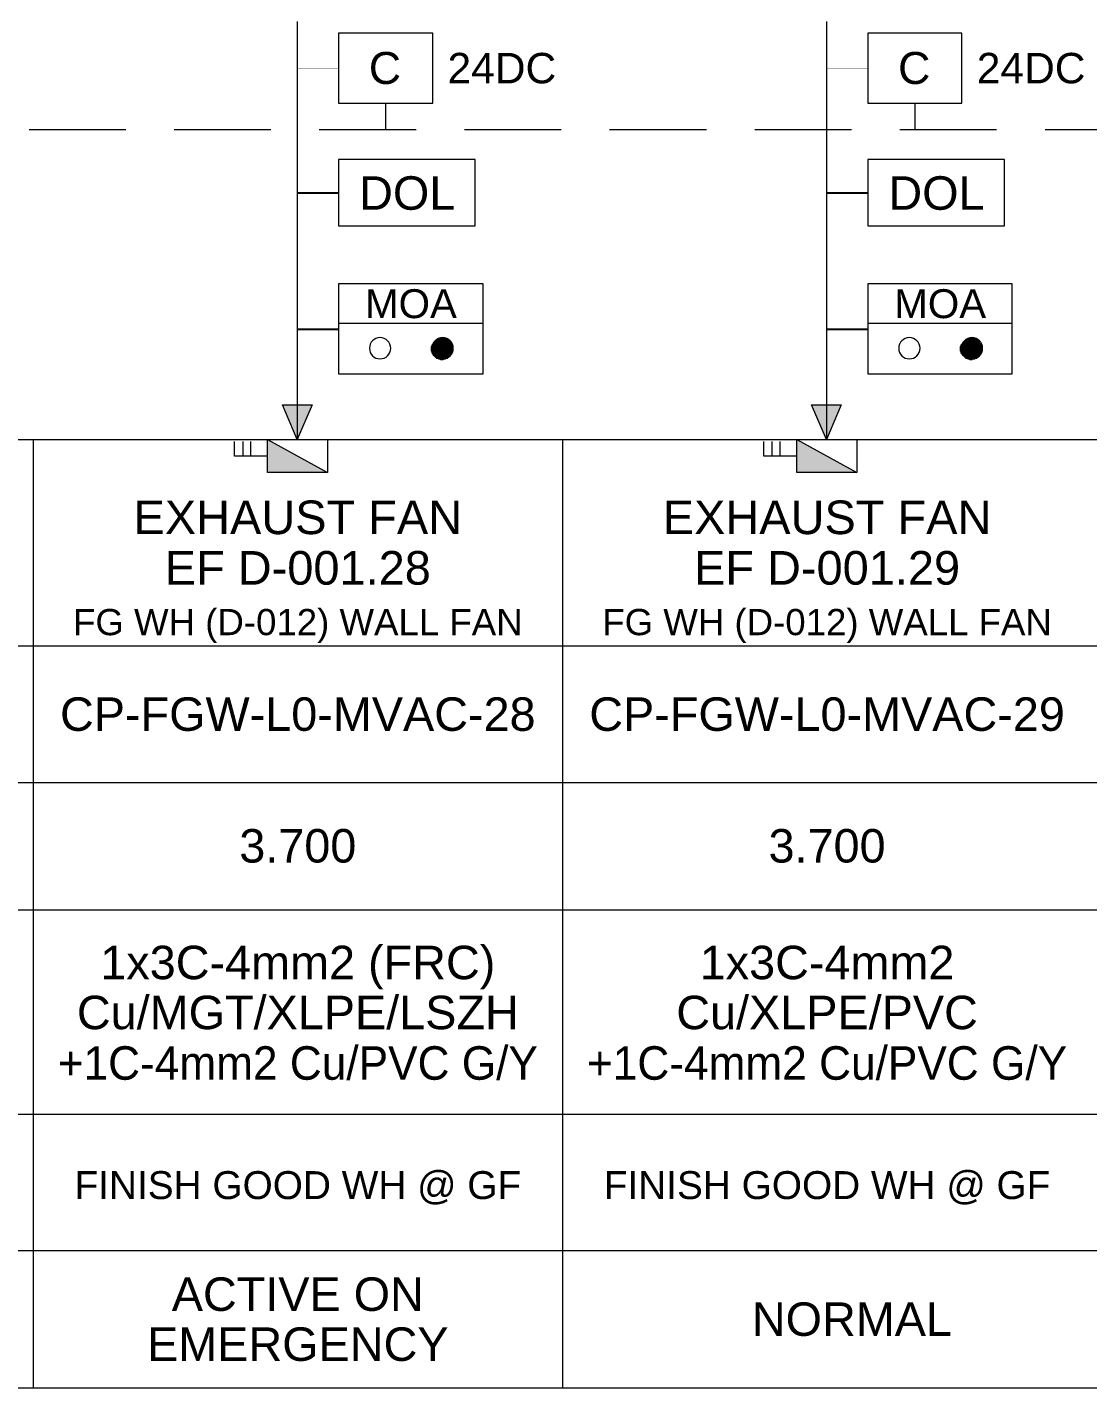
# Model space of a CAD drawing. Header units: millimetres. Extents: x -33055 to 42243, y -56860 to 24450.
# Drawn here: x 10946 to 17906, y -16441 to -7512 of the extents above; entities that cross this region are included whole.
import ezdxf
from ezdxf.enums import TextEntityAlignment as Align

# ---------------------------------------------------------------- set-up
doc = ezdxf.new("R2010")
doc.units = ezdxf.units.MM
for name, color, linetype in [('A-PATT-CONC', 7, 'Continuous'), ('E-CTRL', 7, 'Continuous'), ('E-LEADER', 7, 'Continuous'), ('E-SLD', 7, 'Continuous'), ('E-TABLE', 7, 'Continuous'), ('E-TEXT', 7, 'Continuous')]:
    doc.layers.add(name, color=color, linetype=linetype)
doc.styles.add('ARIAL', font='arial.ttf')

msp = doc.modelspace()

# ---------------------------------------------------------------- hatches: boundary and pattern name
at = {"layer": 'A-PATT-CONC'}
h = msp.add_hatch(color=7, dxfattribs=at)
h.dxf.hatch_style = 1
h.paths.add_polyline_path([(12523.3, -10217.8), (12917, -10433.7), (12523.3, -10433.7), (12523.3, -10217.8)])
h = msp.add_hatch(color=7, dxfattribs=at)
h.dxf.hatch_style = 1
h.paths.add_polyline_path([(15996.4, -10217.8), (16390.1, -10433.7), (15996.4, -10433.7), (15996.4, -10217.8)])
at = {"layer": 'E-SLD'}
h = msp.add_hatch(color=7, dxfattribs=at)
h.dxf.hatch_style = 1
h.paths.add_polyline_path([(13683.3, -9553.1), (13653.6, -9553.1), (13691.7, -9557.4), (13683.3, -9553.1)])
h.paths.add_polyline_path([(13653.6, -9553.1), (13691.7, -9557.4), (13645.2, -9557.4), (13653.6, -9553.1)])
h = msp.add_hatch(color=7, dxfattribs=at)
h.dxf.hatch_style = 1
h.paths.add_polyline_path([(13674.8, -9553.1), (13657.9, -9553.1), (13683.3, -9553.1), (13674.8, -9553.1)])
h.paths.add_polyline_path([(13657.9, -9553.1), (13683.3, -9553.1), (13653.6, -9553.1), (13657.9, -9553.1)])
h = msp.add_hatch(color=7, dxfattribs=at)
h.dxf.hatch_style = 1
h.paths.add_polyline_path([(13670.6, -9553.1), (13674.8, -9553.1), (13657.9, -9553.1), (13670.6, -9553.1)])
h = msp.add_hatch(color=7, dxfattribs=at)
h.dxf.hatch_style = 1
h.paths.add_polyline_path([(17156.4, -9553.1), (17126.7, -9553.1), (17164.8, -9557.4), (17156.4, -9553.1)])
h.paths.add_polyline_path([(17126.7, -9553.1), (17164.8, -9557.4), (17118.3, -9557.4), (17126.7, -9553.1)])
h = msp.add_hatch(color=7, dxfattribs=at)
h.dxf.hatch_style = 1
h.paths.add_polyline_path([(17147.9, -9553.1), (17131, -9553.1), (17156.4, -9553.1), (17147.9, -9553.1)])
h.paths.add_polyline_path([(17131, -9553.1), (17156.4, -9553.1), (17126.7, -9553.1), (17131, -9553.1)])
h = msp.add_hatch(color=7, dxfattribs=at)
h.dxf.hatch_style = 1
h.paths.add_polyline_path([(17143.7, -9553.1), (17147.9, -9553.1), (17131, -9553.1), (17143.7, -9553.1)])
h = msp.add_hatch(color=7, dxfattribs=at)
h.dxf.hatch_style = 1
h.paths.add_polyline_path([(13734.1, -9603.9), (13602.8, -9603.9), (13738.3, -9608.2), (13734.1, -9603.9)])
h.paths.add_polyline_path([(13602.8, -9603.9), (13738.3, -9608.2), (13598.6, -9608.2), (13602.8, -9603.9)])
h = msp.add_hatch(color=7, dxfattribs=at)
h.dxf.hatch_style = 1
h.paths.add_polyline_path([(13738.3, -9608.2), (13598.6, -9608.2), (13738.3, -9616.6), (13738.3, -9608.2)])
h.paths.add_polyline_path([(13598.6, -9608.2), (13738.3, -9616.6), (13598.6, -9616.6), (13598.6, -9608.2)])
h = msp.add_hatch(color=7, dxfattribs=at)
h.dxf.hatch_style = 1
h.paths.add_polyline_path([(13738.3, -9616.6), (13598.6, -9616.6), (13738.3, -9620.9), (13738.3, -9616.6)])
h.paths.add_polyline_path([(13598.6, -9616.6), (13738.3, -9620.9), (13598.6, -9620.9), (13598.6, -9616.6)])
h = msp.add_hatch(color=7, dxfattribs=at)
h.dxf.hatch_style = 1
h.paths.add_polyline_path([(13738.3, -9620.9), (13598.6, -9620.9), (13738.3, -9629.3), (13738.3, -9620.9)])
h.paths.add_polyline_path([(13598.6, -9620.9), (13738.3, -9629.3), (13598.6, -9629.3), (13598.6, -9620.9)])
h = msp.add_hatch(color=7, dxfattribs=at)
h.dxf.hatch_style = 1
h.paths.add_polyline_path([(13738.3, -9629.3), (13598.6, -9629.3), (13738.3, -9637.8), (13738.3, -9629.3)])
h.paths.add_polyline_path([(13598.6, -9629.3), (13738.3, -9637.8), (13598.6, -9637.8), (13598.6, -9629.3)])
h = msp.add_hatch(color=7, dxfattribs=at)
h.dxf.hatch_style = 1
h.paths.add_polyline_path([(13738.3, -9637.8), (13598.6, -9637.8), (13734.1, -9642), (13738.3, -9637.8)])
h.paths.add_polyline_path([(13598.6, -9637.8), (13734.1, -9642), (13602.8, -9642), (13598.6, -9637.8)])
h = msp.add_hatch(color=7, dxfattribs=at)
h.dxf.hatch_style = 1
h.paths.add_polyline_path([(13729.8, -9591.2), (13607.1, -9591.2), (13734.1, -9595.5), (13729.8, -9591.2)])
h.paths.add_polyline_path([(13607.1, -9591.2), (13734.1, -9595.5), (13602.8, -9595.5), (13607.1, -9591.2)])
h = msp.add_hatch(color=7, dxfattribs=at)
h.dxf.hatch_style = 1
h.paths.add_polyline_path([(13734.1, -9595.5), (13602.8, -9595.5), (13734.1, -9603.9), (13734.1, -9595.5)])
h.paths.add_polyline_path([(13602.8, -9595.5), (13734.1, -9603.9), (13602.8, -9603.9), (13602.8, -9595.5)])
h = msp.add_hatch(color=7, dxfattribs=at)
h.dxf.hatch_style = 1
h.paths.add_polyline_path([(13734.1, -9642), (13602.8, -9642), (13734.1, -9650.5), (13734.1, -9642)])
h.paths.add_polyline_path([(13602.8, -9642), (13734.1, -9650.5), (13602.8, -9650.5), (13602.8, -9642)])
h = msp.add_hatch(color=7, dxfattribs=at)
h.dxf.hatch_style = 1
h.paths.add_polyline_path([(13725.6, -9587), (13611.3, -9587), (13729.8, -9591.2), (13725.6, -9587)])
h.paths.add_polyline_path([(13611.3, -9587), (13729.8, -9591.2), (13607.1, -9591.2), (13611.3, -9587)])
h = msp.add_hatch(color=7, dxfattribs=at)
h.dxf.hatch_style = 1
h.paths.add_polyline_path([(13721.4, -9578.5), (13615.5, -9578.5), (13725.6, -9587), (13721.4, -9578.5)])
h.paths.add_polyline_path([(13615.5, -9578.5), (13725.6, -9587), (13611.3, -9587), (13615.5, -9578.5)])
h = msp.add_hatch(color=7, dxfattribs=at)
h.dxf.hatch_style = 1
h.paths.add_polyline_path([(13721.4, -9574.3), (13619.8, -9574.3), (13721.4, -9578.5), (13721.4, -9574.3)])
h.paths.add_polyline_path([(13619.8, -9574.3), (13721.4, -9578.5), (13615.5, -9578.5), (13619.8, -9574.3)])
h = msp.add_hatch(color=7, dxfattribs=at)
h.dxf.hatch_style = 1
h.paths.add_polyline_path([(13712.9, -9570.1), (13624, -9570.1), (13721.4, -9574.3), (13712.9, -9570.1)])
h.paths.add_polyline_path([(13624, -9570.1), (13721.4, -9574.3), (13619.8, -9574.3), (13624, -9570.1)])
h = msp.add_hatch(color=7, dxfattribs=at)
h.dxf.hatch_style = 1
h.paths.add_polyline_path([(13708.7, -9565.8), (13628.2, -9565.8), (13712.9, -9570.1), (13708.7, -9565.8)])
h.paths.add_polyline_path([(13628.2, -9565.8), (13712.9, -9570.1), (13624, -9570.1), (13628.2, -9565.8)])
h = msp.add_hatch(color=7, dxfattribs=at)
h.dxf.hatch_style = 1
h.paths.add_polyline_path([(13704.4, -9561.6), (13632.5, -9561.6), (13708.7, -9565.8), (13704.4, -9561.6)])
h.paths.add_polyline_path([(13632.5, -9561.6), (13708.7, -9565.8), (13628.2, -9565.8), (13632.5, -9561.6)])
h = msp.add_hatch(color=7, dxfattribs=at)
h.dxf.hatch_style = 1
h.paths.add_polyline_path([(13696, -9557.4), (13640.9, -9557.4), (13704.4, -9561.6), (13696, -9557.4)])
h.paths.add_polyline_path([(13640.9, -9557.4), (13704.4, -9561.6), (13632.5, -9561.6), (13640.9, -9557.4)])
h = msp.add_hatch(color=7, dxfattribs=at)
h.dxf.hatch_style = 1
h.paths.add_polyline_path([(13691.7, -9557.4), (13645.2, -9557.4), (13696, -9557.4), (13691.7, -9557.4)])
h.paths.add_polyline_path([(13645.2, -9557.4), (13696, -9557.4), (13640.9, -9557.4), (13645.2, -9557.4)])
h = msp.add_hatch(color=7, dxfattribs=at)
h.dxf.hatch_style = 1
h.paths.add_polyline_path([(17207.2, -9603.9), (17075.9, -9603.9), (17211.4, -9608.2), (17207.2, -9603.9)])
h.paths.add_polyline_path([(17075.9, -9603.9), (17211.4, -9608.2), (17071.7, -9608.2), (17075.9, -9603.9)])
h = msp.add_hatch(color=7, dxfattribs=at)
h.dxf.hatch_style = 1
h.paths.add_polyline_path([(17211.4, -9608.2), (17071.7, -9608.2), (17211.4, -9616.6), (17211.4, -9608.2)])
h.paths.add_polyline_path([(17071.7, -9608.2), (17211.4, -9616.6), (17071.7, -9616.6), (17071.7, -9608.2)])
h = msp.add_hatch(color=7, dxfattribs=at)
h.dxf.hatch_style = 1
h.paths.add_polyline_path([(17211.4, -9616.6), (17071.7, -9616.6), (17211.4, -9620.9), (17211.4, -9616.6)])
h.paths.add_polyline_path([(17071.7, -9616.6), (17211.4, -9620.9), (17071.7, -9620.9), (17071.7, -9616.6)])
h = msp.add_hatch(color=7, dxfattribs=at)
h.dxf.hatch_style = 1
h.paths.add_polyline_path([(17211.4, -9620.9), (17071.7, -9620.9), (17211.4, -9629.3), (17211.4, -9620.9)])
h.paths.add_polyline_path([(17071.7, -9620.9), (17211.4, -9629.3), (17071.7, -9629.3), (17071.7, -9620.9)])
h = msp.add_hatch(color=7, dxfattribs=at)
h.dxf.hatch_style = 1
h.paths.add_polyline_path([(17211.4, -9629.3), (17071.7, -9629.3), (17211.4, -9637.8), (17211.4, -9629.3)])
h.paths.add_polyline_path([(17071.7, -9629.3), (17211.4, -9637.8), (17071.7, -9637.8), (17071.7, -9629.3)])
h = msp.add_hatch(color=7, dxfattribs=at)
h.dxf.hatch_style = 1
h.paths.add_polyline_path([(17211.4, -9637.8), (17071.7, -9637.8), (17207.2, -9642), (17211.4, -9637.8)])
h.paths.add_polyline_path([(17071.7, -9637.8), (17207.2, -9642), (17075.9, -9642), (17071.7, -9637.8)])
h = msp.add_hatch(color=7, dxfattribs=at)
h.dxf.hatch_style = 1
h.paths.add_polyline_path([(17202.9, -9591.2), (17080.2, -9591.2), (17207.2, -9595.5), (17202.9, -9591.2)])
h.paths.add_polyline_path([(17080.2, -9591.2), (17207.2, -9595.5), (17075.9, -9595.5), (17080.2, -9591.2)])
h = msp.add_hatch(color=7, dxfattribs=at)
h.dxf.hatch_style = 1
h.paths.add_polyline_path([(17207.2, -9595.5), (17075.9, -9595.5), (17207.2, -9603.9), (17207.2, -9595.5)])
h.paths.add_polyline_path([(17075.9, -9595.5), (17207.2, -9603.9), (17075.9, -9603.9), (17075.9, -9595.5)])
h = msp.add_hatch(color=7, dxfattribs=at)
h.dxf.hatch_style = 1
h.paths.add_polyline_path([(17207.2, -9642), (17075.9, -9642), (17207.2, -9650.5), (17207.2, -9642)])
h.paths.add_polyline_path([(17075.9, -9642), (17207.2, -9650.5), (17075.9, -9650.5), (17075.9, -9642)])
h = msp.add_hatch(color=7, dxfattribs=at)
h.dxf.hatch_style = 1
h.paths.add_polyline_path([(17198.7, -9587), (17084.4, -9587), (17202.9, -9591.2), (17198.7, -9587)])
h.paths.add_polyline_path([(17084.4, -9587), (17202.9, -9591.2), (17080.2, -9591.2), (17084.4, -9587)])
h = msp.add_hatch(color=7, dxfattribs=at)
h.dxf.hatch_style = 1
h.paths.add_polyline_path([(17194.5, -9578.5), (17088.6, -9578.5), (17198.7, -9587), (17194.5, -9578.5)])
h.paths.add_polyline_path([(17088.6, -9578.5), (17198.7, -9587), (17084.4, -9587), (17088.6, -9578.5)])
h = msp.add_hatch(color=7, dxfattribs=at)
h.dxf.hatch_style = 1
h.paths.add_polyline_path([(17194.5, -9574.3), (17092.9, -9574.3), (17194.5, -9578.5), (17194.5, -9574.3)])
h.paths.add_polyline_path([(17092.9, -9574.3), (17194.5, -9578.5), (17088.6, -9578.5), (17092.9, -9574.3)])
h = msp.add_hatch(color=7, dxfattribs=at)
h.dxf.hatch_style = 1
h.paths.add_polyline_path([(17186, -9570.1), (17097.1, -9570.1), (17194.5, -9574.3), (17186, -9570.1)])
h.paths.add_polyline_path([(17097.1, -9570.1), (17194.5, -9574.3), (17092.9, -9574.3), (17097.1, -9570.1)])
h = msp.add_hatch(color=7, dxfattribs=at)
h.dxf.hatch_style = 1
h.paths.add_polyline_path([(17181.8, -9565.8), (17101.3, -9565.8), (17186, -9570.1), (17181.8, -9565.8)])
h.paths.add_polyline_path([(17101.3, -9565.8), (17186, -9570.1), (17097.1, -9570.1), (17101.3, -9565.8)])
h = msp.add_hatch(color=7, dxfattribs=at)
h.dxf.hatch_style = 1
h.paths.add_polyline_path([(17177.5, -9561.6), (17105.6, -9561.6), (17181.8, -9565.8), (17177.5, -9561.6)])
h.paths.add_polyline_path([(17105.6, -9561.6), (17181.8, -9565.8), (17101.3, -9565.8), (17105.6, -9561.6)])
h = msp.add_hatch(color=7, dxfattribs=at)
h.dxf.hatch_style = 1
h.paths.add_polyline_path([(17169.1, -9557.4), (17114, -9557.4), (17177.5, -9561.6), (17169.1, -9557.4)])
h.paths.add_polyline_path([(17114, -9557.4), (17177.5, -9561.6), (17105.6, -9561.6), (17114, -9557.4)])
h = msp.add_hatch(color=7, dxfattribs=at)
h.dxf.hatch_style = 1
h.paths.add_polyline_path([(17164.8, -9557.4), (17118.3, -9557.4), (17169.1, -9557.4), (17164.8, -9557.4)])
h.paths.add_polyline_path([(17118.3, -9557.4), (17169.1, -9557.4), (17114, -9557.4), (17118.3, -9557.4)])
h = msp.add_hatch(color=7, dxfattribs=at)
h.dxf.hatch_style = 1
h.paths.add_polyline_path([(13734.1, -9650.5), (13602.8, -9650.5), (13729.8, -9654.7), (13734.1, -9650.5)])
h.paths.add_polyline_path([(13602.8, -9650.5), (13729.8, -9654.7), (13607.1, -9654.7), (13602.8, -9650.5)])
h = msp.add_hatch(color=7, dxfattribs=at)
h.dxf.hatch_style = 1
h.paths.add_polyline_path([(13729.8, -9654.7), (13607.1, -9654.7), (13725.6, -9659), (13729.8, -9654.7)])
h.paths.add_polyline_path([(13607.1, -9654.7), (13725.6, -9659), (13611.3, -9659), (13607.1, -9654.7)])
h = msp.add_hatch(color=7, dxfattribs=at)
h.dxf.hatch_style = 1
h.paths.add_polyline_path([(13725.6, -9659), (13611.3, -9659), (13721.4, -9667.4), (13725.6, -9659)])
h.paths.add_polyline_path([(13611.3, -9659), (13721.4, -9667.4), (13615.5, -9667.4), (13611.3, -9659)])
h = msp.add_hatch(color=7, dxfattribs=at)
h.dxf.hatch_style = 1
h.paths.add_polyline_path([(13721.4, -9667.4), (13615.5, -9667.4), (13721.4, -9671.7), (13721.4, -9667.4)])
h.paths.add_polyline_path([(13615.5, -9667.4), (13721.4, -9671.7), (13619.8, -9671.7), (13615.5, -9667.4)])
h = msp.add_hatch(color=7, dxfattribs=at)
h.dxf.hatch_style = 1
h.paths.add_polyline_path([(13721.4, -9671.7), (13619.8, -9671.7), (13712.9, -9675.9), (13721.4, -9671.7)])
h.paths.add_polyline_path([(13619.8, -9671.7), (13712.9, -9675.9), (13624, -9675.9), (13619.8, -9671.7)])
h = msp.add_hatch(color=7, dxfattribs=at)
h.dxf.hatch_style = 1
h.paths.add_polyline_path([(13712.9, -9675.9), (13624, -9675.9), (13708.7, -9680.1), (13712.9, -9675.9)])
h.paths.add_polyline_path([(13624, -9675.9), (13708.7, -9680.1), (13628.2, -9680.1), (13624, -9675.9)])
h = msp.add_hatch(color=7, dxfattribs=at)
h.dxf.hatch_style = 1
h.paths.add_polyline_path([(13708.7, -9680.1), (13628.2, -9680.1), (13704.4, -9684.4), (13708.7, -9680.1)])
h.paths.add_polyline_path([(13628.2, -9680.1), (13704.4, -9684.4), (13632.5, -9684.4), (13628.2, -9680.1)])
h = msp.add_hatch(color=7, dxfattribs=at)
h.dxf.hatch_style = 1
h.paths.add_polyline_path([(13704.4, -9684.4), (13632.5, -9684.4), (13696, -9684.4), (13704.4, -9684.4)])
h.paths.add_polyline_path([(13632.5, -9684.4), (13696, -9684.4), (13640.9, -9684.4), (13632.5, -9684.4)])
h = msp.add_hatch(color=7, dxfattribs=at)
h.dxf.hatch_style = 1
h.paths.add_polyline_path([(13696, -9684.4), (13640.9, -9684.4), (13691.7, -9688.6), (13696, -9684.4)])
h.paths.add_polyline_path([(13640.9, -9684.4), (13691.7, -9688.6), (13645.2, -9688.6), (13640.9, -9684.4)])
h = msp.add_hatch(color=7, dxfattribs=at)
h.dxf.hatch_style = 1
h.paths.add_polyline_path([(13691.7, -9688.6), (13645.2, -9688.6), (13683.3, -9688.6), (13691.7, -9688.6)])
h.paths.add_polyline_path([(13645.2, -9688.6), (13683.3, -9688.6), (13653.6, -9688.6), (13645.2, -9688.6)])
h = msp.add_hatch(color=7, dxfattribs=at)
h.dxf.hatch_style = 1
h.paths.add_polyline_path([(13653.6, -9688.6), (13657.9, -9692.8), (13674.8, -9692.8), (13653.6, -9688.6)])
h.paths.add_polyline_path([(13657.9, -9692.8), (13674.8, -9692.8), (13670.6, -9692.8), (13657.9, -9692.8)])
h = msp.add_hatch(color=7, dxfattribs=at)
h.dxf.hatch_style = 1
h.paths.add_polyline_path([(13653.6, -9688.6), (13683.3, -9688.6), (13674.8, -9692.8), (13653.6, -9688.6)])
h = msp.add_hatch(color=7, dxfattribs=at)
h.dxf.hatch_style = 1
h.paths.add_polyline_path([(17207.2, -9650.5), (17075.9, -9650.5), (17202.9, -9654.7), (17207.2, -9650.5)])
h.paths.add_polyline_path([(17075.9, -9650.5), (17202.9, -9654.7), (17080.2, -9654.7), (17075.9, -9650.5)])
h = msp.add_hatch(color=7, dxfattribs=at)
h.dxf.hatch_style = 1
h.paths.add_polyline_path([(17202.9, -9654.7), (17080.2, -9654.7), (17198.7, -9659), (17202.9, -9654.7)])
h.paths.add_polyline_path([(17080.2, -9654.7), (17198.7, -9659), (17084.4, -9659), (17080.2, -9654.7)])
h = msp.add_hatch(color=7, dxfattribs=at)
h.dxf.hatch_style = 1
h.paths.add_polyline_path([(17198.7, -9659), (17084.4, -9659), (17194.5, -9667.4), (17198.7, -9659)])
h.paths.add_polyline_path([(17084.4, -9659), (17194.5, -9667.4), (17088.6, -9667.4), (17084.4, -9659)])
h = msp.add_hatch(color=7, dxfattribs=at)
h.dxf.hatch_style = 1
h.paths.add_polyline_path([(17194.5, -9667.4), (17088.6, -9667.4), (17194.5, -9671.7), (17194.5, -9667.4)])
h.paths.add_polyline_path([(17088.6, -9667.4), (17194.5, -9671.7), (17092.9, -9671.7), (17088.6, -9667.4)])
h = msp.add_hatch(color=7, dxfattribs=at)
h.dxf.hatch_style = 1
h.paths.add_polyline_path([(17194.5, -9671.7), (17092.9, -9671.7), (17186, -9675.9), (17194.5, -9671.7)])
h.paths.add_polyline_path([(17092.9, -9671.7), (17186, -9675.9), (17097.1, -9675.9), (17092.9, -9671.7)])
h = msp.add_hatch(color=7, dxfattribs=at)
h.dxf.hatch_style = 1
h.paths.add_polyline_path([(17186, -9675.9), (17097.1, -9675.9), (17181.8, -9680.1), (17186, -9675.9)])
h.paths.add_polyline_path([(17097.1, -9675.9), (17181.8, -9680.1), (17101.3, -9680.1), (17097.1, -9675.9)])
h = msp.add_hatch(color=7, dxfattribs=at)
h.dxf.hatch_style = 1
h.paths.add_polyline_path([(17181.8, -9680.1), (17101.3, -9680.1), (17177.5, -9684.4), (17181.8, -9680.1)])
h.paths.add_polyline_path([(17101.3, -9680.1), (17177.5, -9684.4), (17105.6, -9684.4), (17101.3, -9680.1)])
h = msp.add_hatch(color=7, dxfattribs=at)
h.dxf.hatch_style = 1
h.paths.add_polyline_path([(17177.5, -9684.4), (17105.6, -9684.4), (17169.1, -9684.4), (17177.5, -9684.4)])
h.paths.add_polyline_path([(17105.6, -9684.4), (17169.1, -9684.4), (17114, -9684.4), (17105.6, -9684.4)])
h = msp.add_hatch(color=7, dxfattribs=at)
h.dxf.hatch_style = 1
h.paths.add_polyline_path([(17169.1, -9684.4), (17114, -9684.4), (17164.8, -9688.6), (17169.1, -9684.4)])
h.paths.add_polyline_path([(17114, -9684.4), (17164.8, -9688.6), (17118.3, -9688.6), (17114, -9684.4)])
h = msp.add_hatch(color=7, dxfattribs=at)
h.dxf.hatch_style = 1
h.paths.add_polyline_path([(17164.8, -9688.6), (17118.3, -9688.6), (17156.4, -9688.6), (17164.8, -9688.6)])
h.paths.add_polyline_path([(17118.3, -9688.6), (17156.4, -9688.6), (17126.7, -9688.6), (17118.3, -9688.6)])
h = msp.add_hatch(color=7, dxfattribs=at)
h.dxf.hatch_style = 1
h.paths.add_polyline_path([(17126.7, -9688.6), (17131, -9692.8), (17147.9, -9692.8), (17126.7, -9688.6)])
h.paths.add_polyline_path([(17131, -9692.8), (17147.9, -9692.8), (17143.7, -9692.8), (17131, -9692.8)])
h = msp.add_hatch(color=7, dxfattribs=at)
h.dxf.hatch_style = 1
h.paths.add_polyline_path([(17126.7, -9688.6), (17156.4, -9688.6), (17147.9, -9692.8), (17126.7, -9688.6)])
h = msp.add_hatch(color=7, dxfattribs=at)
h.dxf.hatch_style = 1
h.paths.add_polyline_path([(12620.7, -9989.2), (12815.4, -9989.2), (12718.1, -10217.8), (12620.7, -9989.2)])
h = msp.add_hatch(color=7, dxfattribs=at)
h.dxf.hatch_style = 1
h.paths.add_polyline_path([(16093.8, -9989.2), (16288.5, -9989.2), (16191.2, -10217.8), (16093.8, -9989.2)])

# ---------------------------------------------------------------- linework, layer by layer
at = {"color": 7, "lineweight": 0}
for p, q in [((12362.5, -10327.8), (12362.5, -10230.5)), ((12413.3, -10327.8), (12413.3, -10230.5)), ((12523.3, -10217.8), (12917, -10433.7)), ((15835.6, -10327.8), (15835.6, -10230.5)), ((15886.4, -10327.8), (15886.4, -10230.5)), ((15996.4, -10217.8), (16390.1, -10433.7))]:
    msp.add_line(p, q, dxfattribs=at)
for points in [[(12523.3, -10327.8), (12307.4, -10327.8), (12307.4, -10230.5)], [(12917, -10217.8), (12917, -10433.7), (12523.3, -10433.7), (12523.3, -10217.8), (12917, -10217.8)], [(15996.4, -10327.8), (15780.5, -10327.8), (15780.5, -10230.5)], [(16390.1, -10217.8), (16390.1, -10433.7), (15996.4, -10433.7), (15996.4, -10217.8), (16390.1, -10217.8)]]:
    msp.add_lwpolyline(points, dxfattribs=at)
at = {"layer": 'A-PATT-CONC', "color": 7, "lineweight": 0}
for points in [[(12523.3, -10217.8), (12917, -10433.7), (12523.3, -10433.7), (12523.3, -10217.8)], [(15996.4, -10217.8), (16390.1, -10433.7), (15996.4, -10433.7), (15996.4, -10217.8)]]:
    msp.add_lwpolyline(points, dxfattribs=at)
at = {"layer": 'E-CTRL', "color": 7, "lineweight": 0}
for p, q in [((10958, -8184), (11593, -8184)), ((11910.5, -8184), (12545.5, -8184)), ((12863, -8184), (13498, -8184)), ((13815.5, -8184), (14450.5, -8184)), ((14768, -8184), (15403, -8184)), ((15720.5, -8184), (16355.5, -8184)), ((16673, -8184), (17308, -8184)), ((17625.5, -8184), (18260.5, -8184))]:
    msp.add_line(p, q, dxfattribs=at)
at = {"layer": 'E-LEADER', "color": 253, "lineweight": 25, "true_color": 0x999999}
for p, q in [((12718.1, -8599.9), (12989, -8599.9)), ((16191.2, -8599.9), (16462.1, -8599.9)), ((12718.1, -9493.2), (12989, -9493.2)), ((16191.2, -9493.2), (16462.1, -9493.2))]:
    msp.add_line(p, q, dxfattribs=at)
at = {"layer": 'E-SLD', "color": 7, "lineweight": 0}
for p, q in [((12718.1, -7473.9), (12718.1, -10217.8)), ((16191.2, -7473.9), (16191.2, -10217.8)), ((13298, -8011.5), (13298, -8185.1)), ((16771.1, -8011.5), (16771.1, -8185.1)), ((12989, -9455.1), (13937.3, -9455.1)), ((16462.1, -9455.1), (17410.4, -9455.1))]:
    msp.add_line(p, q, dxfattribs=at)
for points in [[(12989, -7550.1), (12989, -8011.5), (13607.1, -8011.5), (13607.1, -7550.1), (12989, -7550.1)], [(16462.1, -7550.1), (16462.1, -8011.5), (17080.2, -8011.5), (17080.2, -7550.1), (16462.1, -7550.1)], [(12989, -8379.8), (12989, -8815.8), (13886.5, -8815.8), (13886.5, -8379.8), (12989, -8379.8)], [(16462.1, -8379.8), (16462.1, -8815.8), (17359.6, -8815.8), (17359.6, -8379.8), (16462.1, -8379.8)], [(12989, -9196.8), (12989, -9786), (13937.3, -9786), (13937.3, -9196.8), (12989, -9196.8)], [(16462.1, -9196.8), (16462.1, -9786), (17410.4, -9786), (17410.4, -9196.8), (16462.1, -9196.8)], [(13331.9, -9618.8), (13330.5, -9604.7), (13326.4, -9591.6), (13320, -9579.7), (13311.5, -9569.4), (13301.1, -9560.8), (13289.2, -9554.4), (13276.1, -9550.3), (13262.1, -9548.9), (13248, -9550.3), (13234.9, -9554.4), (13223, -9560.8), (13212.7, -9569.4), (13204.1, -9579.7), (13197.7, -9591.6), (13193.6, -9604.7), (13192.2, -9618.8), (13193.6, -9632.8), (13197.7, -9645.9), (13204.1, -9657.8), (13212.7, -9668.1), (13223, -9676.7), (13234.9, -9683.1), (13248, -9687.2), (13262.1, -9688.6), (13276.1, -9687.2), (13289.2, -9683.1), (13301.1, -9676.7), (13311.5, -9668.1), (13320, -9657.8), (13326.4, -9645.9), (13330.5, -9632.8), (13331.9, -9618.8)], [(13742.5, -9618.8), (13741.1, -9604.7), (13737.1, -9591.6), (13730.6, -9579.7), (13722.1, -9569.4), (13711.7, -9560.8), (13699.9, -9554.4), (13686.8, -9550.3), (13672.7, -9548.9), (13658.6, -9550.3), (13645.5, -9554.4), (13633.6, -9560.8), (13623.3, -9569.4), (13614.8, -9579.7), (13608.3, -9591.6), (13604.3, -9604.7), (13602.8, -9618.8), (13604.3, -9632.8), (13608.3, -9645.9), (13614.8, -9657.8), (13623.3, -9668.1), (13633.6, -9676.7), (13645.5, -9683.1), (13658.6, -9687.2), (13672.7, -9688.6), (13686.8, -9687.2), (13699.9, -9683.1), (13711.7, -9676.7), (13722.1, -9668.1), (13730.6, -9657.8), (13737.1, -9645.9), (13741.1, -9632.8), (13742.5, -9618.8)], [(13653.6, -9553.1), (13691.7, -9557.4), (13645.2, -9557.4), (13653.6, -9553.1)], [(13657.9, -9553.1), (13683.3, -9553.1), (13653.6, -9553.1), (13657.9, -9553.1)], [(13683.3, -9553.1), (13653.6, -9553.1), (13691.7, -9557.4), (13683.3, -9553.1)], [(13670.6, -9553.1), (13674.8, -9553.1), (13657.9, -9553.1), (13670.6, -9553.1)], [(13674.8, -9553.1), (13657.9, -9553.1), (13683.3, -9553.1), (13674.8, -9553.1)], [(16805, -9618.8), (16803.6, -9604.7), (16799.5, -9591.6), (16793.1, -9579.7), (16784.5, -9569.4), (16774.2, -9560.8), (16762.3, -9554.4), (16749.2, -9550.3), (16735.2, -9548.9), (16721.1, -9550.3), (16708, -9554.4), (16696.1, -9560.8), (16685.8, -9569.4), (16677.2, -9579.7), (16670.8, -9591.6), (16666.7, -9604.7), (16665.3, -9618.8), (16666.7, -9632.8), (16670.8, -9645.9), (16677.2, -9657.8), (16685.8, -9668.1), (16696.1, -9676.7), (16708, -9683.1), (16721.1, -9687.2), (16735.2, -9688.6), (16749.2, -9687.2), (16762.3, -9683.1), (16774.2, -9676.7), (16784.5, -9668.1), (16793.1, -9657.8), (16799.5, -9645.9), (16803.6, -9632.8), (16805, -9618.8)], [(17215.6, -9618.8), (17214.2, -9604.7), (17210.2, -9591.6), (17203.7, -9579.7), (17195.2, -9569.4), (17184.8, -9560.8), (17173, -9554.4), (17159.9, -9550.3), (17145.8, -9548.9), (17131.7, -9550.3), (17118.6, -9554.4), (17106.7, -9560.8), (17096.4, -9569.4), (17087.9, -9579.7), (17081.4, -9591.6), (17077.4, -9604.7), (17075.9, -9618.8), (17077.4, -9632.8), (17081.4, -9645.9), (17087.9, -9657.8), (17096.4, -9668.1), (17106.7, -9676.7), (17118.6, -9683.1), (17131.7, -9687.2), (17145.8, -9688.6), (17159.9, -9687.2), (17173, -9683.1), (17184.8, -9676.7), (17195.2, -9668.1), (17203.7, -9657.8), (17210.2, -9645.9), (17214.2, -9632.8), (17215.6, -9618.8)], [(17126.7, -9553.1), (17164.8, -9557.4), (17118.3, -9557.4), (17126.7, -9553.1)], [(17131, -9553.1), (17156.4, -9553.1), (17126.7, -9553.1), (17131, -9553.1)], [(17156.4, -9553.1), (17126.7, -9553.1), (17164.8, -9557.4), (17156.4, -9553.1)], [(17143.7, -9553.1), (17147.9, -9553.1), (17131, -9553.1), (17143.7, -9553.1)], [(17147.9, -9553.1), (17131, -9553.1), (17156.4, -9553.1), (17147.9, -9553.1)], [(13602.8, -9603.9), (13738.3, -9608.2), (13598.6, -9608.2), (13602.8, -9603.9)], [(13738.3, -9608.2), (13598.6, -9608.2), (13738.3, -9616.6), (13738.3, -9608.2)], [(13598.6, -9608.2), (13738.3, -9616.6), (13598.6, -9616.6), (13598.6, -9608.2)], [(13738.3, -9616.6), (13598.6, -9616.6), (13738.3, -9620.9), (13738.3, -9616.6)], [(13598.6, -9616.6), (13738.3, -9620.9), (13598.6, -9620.9), (13598.6, -9616.6)], [(13738.3, -9620.9), (13598.6, -9620.9), (13738.3, -9629.3), (13738.3, -9620.9)], [(13598.6, -9620.9), (13738.3, -9629.3), (13598.6, -9629.3), (13598.6, -9620.9)], [(13738.3, -9629.3), (13598.6, -9629.3), (13738.3, -9637.8), (13738.3, -9629.3)], [(13598.6, -9629.3), (13738.3, -9637.8), (13598.6, -9637.8), (13598.6, -9629.3)], [(13738.3, -9637.8), (13598.6, -9637.8), (13734.1, -9642), (13738.3, -9637.8)], [(13598.6, -9637.8), (13734.1, -9642), (13602.8, -9642), (13598.6, -9637.8)], [(13607.1, -9591.2), (13734.1, -9595.5), (13602.8, -9595.5), (13607.1, -9591.2)], [(13734.1, -9595.5), (13602.8, -9595.5), (13734.1, -9603.9), (13734.1, -9595.5)], [(13602.8, -9595.5), (13734.1, -9603.9), (13602.8, -9603.9), (13602.8, -9595.5)], [(13734.1, -9603.9), (13602.8, -9603.9), (13738.3, -9608.2), (13734.1, -9603.9)], [(13734.1, -9642), (13602.8, -9642), (13734.1, -9650.5), (13734.1, -9642)], [(13602.8, -9642), (13734.1, -9650.5), (13602.8, -9650.5), (13602.8, -9642)], [(13611.3, -9587), (13729.8, -9591.2), (13607.1, -9591.2), (13611.3, -9587)], [(13729.8, -9591.2), (13607.1, -9591.2), (13734.1, -9595.5), (13729.8, -9591.2)], [(13615.5, -9578.5), (13725.6, -9587), (13611.3, -9587), (13615.5, -9578.5)], [(13725.6, -9587), (13611.3, -9587), (13729.8, -9591.2), (13725.6, -9587)], [(13619.8, -9574.3), (13721.4, -9578.5), (13615.5, -9578.5), (13619.8, -9574.3)], [(13721.4, -9578.5), (13615.5, -9578.5), (13725.6, -9587), (13721.4, -9578.5)], [(13624, -9570.1), (13721.4, -9574.3), (13619.8, -9574.3), (13624, -9570.1)], [(13721.4, -9574.3), (13619.8, -9574.3), (13721.4, -9578.5), (13721.4, -9574.3)], [(13628.2, -9565.8), (13712.9, -9570.1), (13624, -9570.1), (13628.2, -9565.8)], [(13712.9, -9570.1), (13624, -9570.1), (13721.4, -9574.3), (13712.9, -9570.1)], [(13632.5, -9561.6), (13708.7, -9565.8), (13628.2, -9565.8), (13632.5, -9561.6)], [(13708.7, -9565.8), (13628.2, -9565.8), (13712.9, -9570.1), (13708.7, -9565.8)], [(13640.9, -9557.4), (13704.4, -9561.6), (13632.5, -9561.6), (13640.9, -9557.4)], [(13704.4, -9561.6), (13632.5, -9561.6), (13708.7, -9565.8), (13704.4, -9561.6)], [(13645.2, -9557.4), (13696, -9557.4), (13640.9, -9557.4), (13645.2, -9557.4)], [(13696, -9557.4), (13640.9, -9557.4), (13704.4, -9561.6), (13696, -9557.4)], [(13691.7, -9557.4), (13645.2, -9557.4), (13696, -9557.4), (13691.7, -9557.4)], [(17075.9, -9603.9), (17211.4, -9608.2), (17071.7, -9608.2), (17075.9, -9603.9)], [(17211.4, -9608.2), (17071.7, -9608.2), (17211.4, -9616.6), (17211.4, -9608.2)], [(17071.7, -9608.2), (17211.4, -9616.6), (17071.7, -9616.6), (17071.7, -9608.2)], [(17211.4, -9616.6), (17071.7, -9616.6), (17211.4, -9620.9), (17211.4, -9616.6)], [(17071.7, -9616.6), (17211.4, -9620.9), (17071.7, -9620.9), (17071.7, -9616.6)], [(17211.4, -9620.9), (17071.7, -9620.9), (17211.4, -9629.3), (17211.4, -9620.9)], [(17071.7, -9620.9), (17211.4, -9629.3), (17071.7, -9629.3), (17071.7, -9620.9)], [(17211.4, -9629.3), (17071.7, -9629.3), (17211.4, -9637.8), (17211.4, -9629.3)], [(17071.7, -9629.3), (17211.4, -9637.8), (17071.7, -9637.8), (17071.7, -9629.3)], [(17211.4, -9637.8), (17071.7, -9637.8), (17207.2, -9642), (17211.4, -9637.8)], [(17071.7, -9637.8), (17207.2, -9642), (17075.9, -9642), (17071.7, -9637.8)], [(17080.2, -9591.2), (17207.2, -9595.5), (17075.9, -9595.5), (17080.2, -9591.2)], [(17207.2, -9595.5), (17075.9, -9595.5), (17207.2, -9603.9), (17207.2, -9595.5)], [(17075.9, -9595.5), (17207.2, -9603.9), (17075.9, -9603.9), (17075.9, -9595.5)], [(17207.2, -9603.9), (17075.9, -9603.9), (17211.4, -9608.2), (17207.2, -9603.9)], [(17207.2, -9642), (17075.9, -9642), (17207.2, -9650.5), (17207.2, -9642)], [(17075.9, -9642), (17207.2, -9650.5), (17075.9, -9650.5), (17075.9, -9642)], [(17084.4, -9587), (17202.9, -9591.2), (17080.2, -9591.2), (17084.4, -9587)], [(17202.9, -9591.2), (17080.2, -9591.2), (17207.2, -9595.5), (17202.9, -9591.2)], [(17088.6, -9578.5), (17198.7, -9587), (17084.4, -9587), (17088.6, -9578.5)], [(17198.7, -9587), (17084.4, -9587), (17202.9, -9591.2), (17198.7, -9587)], [(17092.9, -9574.3), (17194.5, -9578.5), (17088.6, -9578.5), (17092.9, -9574.3)], [(17194.5, -9578.5), (17088.6, -9578.5), (17198.7, -9587), (17194.5, -9578.5)], [(17097.1, -9570.1), (17194.5, -9574.3), (17092.9, -9574.3), (17097.1, -9570.1)], [(17194.5, -9574.3), (17092.9, -9574.3), (17194.5, -9578.5), (17194.5, -9574.3)], [(17101.3, -9565.8), (17186, -9570.1), (17097.1, -9570.1), (17101.3, -9565.8)], [(17186, -9570.1), (17097.1, -9570.1), (17194.5, -9574.3), (17186, -9570.1)], [(17105.6, -9561.6), (17181.8, -9565.8), (17101.3, -9565.8), (17105.6, -9561.6)], [(17181.8, -9565.8), (17101.3, -9565.8), (17186, -9570.1), (17181.8, -9565.8)], [(17114, -9557.4), (17177.5, -9561.6), (17105.6, -9561.6), (17114, -9557.4)], [(17177.5, -9561.6), (17105.6, -9561.6), (17181.8, -9565.8), (17177.5, -9561.6)], [(17118.3, -9557.4), (17169.1, -9557.4), (17114, -9557.4), (17118.3, -9557.4)], [(17169.1, -9557.4), (17114, -9557.4), (17177.5, -9561.6), (17169.1, -9557.4)], [(17164.8, -9557.4), (17118.3, -9557.4), (17169.1, -9557.4), (17164.8, -9557.4)], [(13734.1, -9650.5), (13602.8, -9650.5), (13729.8, -9654.7), (13734.1, -9650.5)], [(13602.8, -9650.5), (13729.8, -9654.7), (13607.1, -9654.7), (13602.8, -9650.5)], [(13729.8, -9654.7), (13607.1, -9654.7), (13725.6, -9659), (13729.8, -9654.7)], [(13607.1, -9654.7), (13725.6, -9659), (13611.3, -9659), (13607.1, -9654.7)], [(13725.6, -9659), (13611.3, -9659), (13721.4, -9667.4), (13725.6, -9659)], [(13611.3, -9659), (13721.4, -9667.4), (13615.5, -9667.4), (13611.3, -9659)], [(13721.4, -9667.4), (13615.5, -9667.4), (13721.4, -9671.7), (13721.4, -9667.4)], [(13615.5, -9667.4), (13721.4, -9671.7), (13619.8, -9671.7), (13615.5, -9667.4)], [(13721.4, -9671.7), (13619.8, -9671.7), (13712.9, -9675.9), (13721.4, -9671.7)], [(13619.8, -9671.7), (13712.9, -9675.9), (13624, -9675.9), (13619.8, -9671.7)], [(13712.9, -9675.9), (13624, -9675.9), (13708.7, -9680.1), (13712.9, -9675.9)], [(13624, -9675.9), (13708.7, -9680.1), (13628.2, -9680.1), (13624, -9675.9)], [(13708.7, -9680.1), (13628.2, -9680.1), (13704.4, -9684.4), (13708.7, -9680.1)], [(13628.2, -9680.1), (13704.4, -9684.4), (13632.5, -9684.4), (13628.2, -9680.1)], [(13704.4, -9684.4), (13632.5, -9684.4), (13696, -9684.4), (13704.4, -9684.4)], [(13632.5, -9684.4), (13696, -9684.4), (13640.9, -9684.4), (13632.5, -9684.4)], [(13696, -9684.4), (13640.9, -9684.4), (13691.7, -9688.6), (13696, -9684.4)], [(13640.9, -9684.4), (13691.7, -9688.6), (13645.2, -9688.6), (13640.9, -9684.4)], [(13691.7, -9688.6), (13645.2, -9688.6), (13683.3, -9688.6), (13691.7, -9688.6)], [(13645.2, -9688.6), (13683.3, -9688.6), (13653.6, -9688.6), (13645.2, -9688.6)], [(13653.6, -9688.6), (13657.9, -9692.8), (13674.8, -9692.8), (13653.6, -9688.6)], [(13653.6, -9688.6), (13683.3, -9688.6), (13674.8, -9692.8), (13653.6, -9688.6)], [(13657.9, -9692.8), (13674.8, -9692.8), (13670.6, -9692.8), (13657.9, -9692.8)], [(17207.2, -9650.5), (17075.9, -9650.5), (17202.9, -9654.7), (17207.2, -9650.5)], [(17075.9, -9650.5), (17202.9, -9654.7), (17080.2, -9654.7), (17075.9, -9650.5)], [(17202.9, -9654.7), (17080.2, -9654.7), (17198.7, -9659), (17202.9, -9654.7)], [(17080.2, -9654.7), (17198.7, -9659), (17084.4, -9659), (17080.2, -9654.7)], [(17198.7, -9659), (17084.4, -9659), (17194.5, -9667.4), (17198.7, -9659)], [(17084.4, -9659), (17194.5, -9667.4), (17088.6, -9667.4), (17084.4, -9659)], [(17194.5, -9667.4), (17088.6, -9667.4), (17194.5, -9671.7), (17194.5, -9667.4)], [(17088.6, -9667.4), (17194.5, -9671.7), (17092.9, -9671.7), (17088.6, -9667.4)], [(17194.5, -9671.7), (17092.9, -9671.7), (17186, -9675.9), (17194.5, -9671.7)], [(17092.9, -9671.7), (17186, -9675.9), (17097.1, -9675.9), (17092.9, -9671.7)], [(17186, -9675.9), (17097.1, -9675.9), (17181.8, -9680.1), (17186, -9675.9)], [(17097.1, -9675.9), (17181.8, -9680.1), (17101.3, -9680.1), (17097.1, -9675.9)], [(17181.8, -9680.1), (17101.3, -9680.1), (17177.5, -9684.4), (17181.8, -9680.1)], [(17101.3, -9680.1), (17177.5, -9684.4), (17105.6, -9684.4), (17101.3, -9680.1)], [(17177.5, -9684.4), (17105.6, -9684.4), (17169.1, -9684.4), (17177.5, -9684.4)], [(17105.6, -9684.4), (17169.1, -9684.4), (17114, -9684.4), (17105.6, -9684.4)], [(17169.1, -9684.4), (17114, -9684.4), (17164.8, -9688.6), (17169.1, -9684.4)], [(17114, -9684.4), (17164.8, -9688.6), (17118.3, -9688.6), (17114, -9684.4)], [(17164.8, -9688.6), (17118.3, -9688.6), (17156.4, -9688.6), (17164.8, -9688.6)], [(17118.3, -9688.6), (17156.4, -9688.6), (17126.7, -9688.6), (17118.3, -9688.6)], [(17126.7, -9688.6), (17131, -9692.8), (17147.9, -9692.8), (17126.7, -9688.6)], [(17126.7, -9688.6), (17156.4, -9688.6), (17147.9, -9692.8), (17126.7, -9688.6)], [(17131, -9692.8), (17147.9, -9692.8), (17143.7, -9692.8), (17131, -9692.8)], [(12718.1, -10217.8), (12620.7, -9989.2), (12815.4, -9989.2), (12718.1, -10217.8)], [(12620.7, -9989.2), (12815.4, -9989.2), (12718.1, -10217.8), (12620.7, -9989.2)], [(16191.2, -10217.8), (16093.8, -9989.2), (16288.5, -9989.2), (16191.2, -10217.8)], [(16093.8, -9989.2), (16288.5, -9989.2), (16191.2, -10217.8), (16093.8, -9989.2)]]:
    msp.add_lwpolyline(points, dxfattribs=at)
at = {"layer": 'E-SLD', "const_width": 1}
for points in [[(12717, -7780.5), (12989, -7780.5)], [(16190.1, -7780.5), (16462.1, -7780.5)]]:
    msp.add_lwpolyline(points, dxfattribs=at)
at = {"layer": 'E-TABLE', "color": 7, "lineweight": 0}
for p, q in [((-32967, -10218), (35297, -10218)), ((10985.6, -10218), (10985.6, -16441)), ((14458.7, -10218), (14458.7, -16441)), ((-32967, -11572), (35297, -11572)), ((-32967, -12468), (35297, -12468)), ((-32967, -13305), (35297, -13305)), ((-32967, -14645), (35297, -14645)), ((-32967, -15541), (35297, -15541)), ((-32967, -16441), (35297, -16441))]:
    msp.add_line(p, q, dxfattribs=at)

# ---------------------------------------------------------------- texts
at = {"layer": 'E-TEXT', "color": 7, "style": 'ARIAL'}
for s, height, p in [('C', 209.9, (13188, -7884.5)), ('24DC', 199.8, (13704.4, -7880.3)), ('C', 209.9, (16661.1, -7884.5)), ('24DC', 199.8, (17177.5, -7880.3)), ('DOL', 219.73, (13124.5, -8710)), ('DOL', 219.73, (16597.6, -8710)), ('MOA', 189.71, (13162.6, -9421.2)), ('MOA', 189.71, (16635.7, -9421.2))]:
    msp.add_text(s, height=height, dxfattribs=at).set_placement(p)
for s, height, p in [('EXHAUST FAN', 220.51, (12722, -10838.7)), ('EXHAUST FAN', 220.51, (16195.1, -10838.7)), ('EF D-001.28', 220.51, (12722, -11170.3)), ('EF D-001.29', 220.51, (16195.1, -11170.3)), ('FG WH (D-012) WALL FAN', 172.01, (12722, -11501.9)), ('FG WH (D-012) WALL FAN', 172.01, (16195.1, -11501.9)), ('CP-FGW-L0-MVAC-28', 219.75, (12722, -12129.8)), ('CP-FGW-L0-MVAC-29', 219.75, (16195.1, -12129.8)), ('3.700', 219.75, (12722, -12994.1)), ('3.700', 219.75, (16195.1, -12994.1)), ('1x3C-4mm2 (FRC)', 219.75, (12722, -13759.7)), ('1x3C-4mm2', 219.75, (16195.1, -13759.7)), ('Cu/MGT/XLPE/LSZH', 219.75, (12722, -14087.7)), ('Cu/XLPE/PVC', 219.75, (16195.1, -14087.7)), ('ACTIVE ON', 219.75, (12722, -15936.3)), ('NORMAL', 219.75, (16358.1, -16100.3)), ('EMERGENCY', 219.75, (12722, -16264.4))]:
    msp.add_text(s, height=height, dxfattribs=at).set_placement(p, align=Align.CENTER)
for s, height, width, p in [('+1C-4mm2 Cu/PVC G/Y', 219.75, 0.94498, (12722, -14419.4)), ('+1C-4mm2 Cu/PVC G/Y', 219.75, 0.94498, (16195.1, -14419.4)), ('FINISH GOOD WH @ GF', 183.29, 0.994173, (12722, -15202.5)), ('FINISH GOOD WH @ GF', 183.29, 0.994173, (16195.1, -15202.5))]:
    msp.add_text(s, height=height, dxfattribs=dict(at, width=width)).set_placement(p, align=Align.CENTER)

doc.saveas('drawing.dxf')
